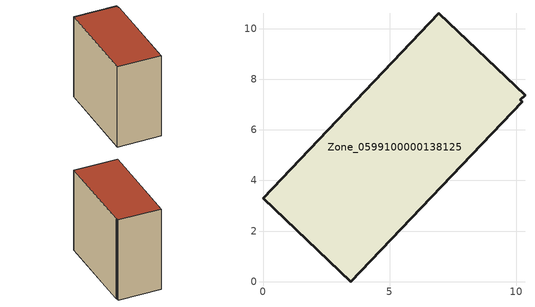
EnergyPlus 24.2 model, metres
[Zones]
Zone_0599100000138125
 floor ground (C_G): 10.35,7.37 10.16,7.18 10.24,7.11 3.46,0 0,3.3 6.95,10.6 z1.95
 wall outside (C_F): 10.35,7.37 6.95,10.6 0,3.3 3.46,0 10.24,7.11 10.16,7.18 10.35,7.37 z1.95:11.34
 roof outside (C_R): 10.16,7.18 10.35,7.37 6.95,10.6 0,3.3 3.46,0 10.24,7.11 z11.34
[BUILDING]
Pand.0599100000138125: North Axis=0; Terrain=City; Loads Convergence Tolerance Value=0.04; Temperature Convergence Tolerance Value=0.4; Solar Distribution=FullExterior; Maximum Number of Warmup Days=25; Minimum Number of Warmup Days=1
[Site:Location]
Rotterdam.The.Hague.AP_ZH_NLD Design_Conditions: Latitude=51.96; Longitude=4.45; Time Zone=1; Elevation=-4.5
[SITE:GROUNDTEMPERATURE:BUILDINGSURFACE]
18, 18, 18, 18, 18, 18, 18, 18, 18, 18, 18, 18
[MATERIAL] Thermal Absorptance=0.9; Solar Absorptance=0.7; Visible Absorptance=0.7
Name | Roughness | Thickness | Conductivity | Density | Specific Heat
G.TI.1992-2005 | MediumSmooth | 0.15 | 0.06 | 540 | 1210
F.TI.1992-2005 | Rough | 0.3 | 0.12 | 1920 | 840
R.TI.1992-2005 | MediumRough | 0.2 | 0.08 | 1500 | 1000
[CONSTRUCTION]
C_G: G.TI.1992-2005
C_F: F.TI.1992-2005
C_R: R.TI.1992-2005
[ZONE]
Zone_0599100000138125: Type=1; Multiplier=1; Ceiling Height=Autocalculate; Volume=Autocalculate; Floor Area=autocalculate; Part of Total Floor Area=Yes
[ZONEINFILTRATION:DESIGNFLOWRATE]
Infil_Zone_0599100000138125: Zone or ZoneList or Space or SpaceList=Zone_0599100000138125; Schedule=AlwaysOn; Design Flow Rate Calculation Method=Flow/Area; Flow Rate per Floor Area=0.0015; Constant Term Coefficient=1; Temperature Term Coefficient=0; Velocity Term Coefficient=0; Velocity Squared Term Coefficient=0
[HVACTEMPLATE:ZONE:IDEALLOADSAIRSYSTEM]
Zone_0599100000138125: Maximum Heating Supply Air Temperature=50; Minimum Cooling Supply Air Temperature=13; Maximum Heating Supply Air Humidity Ratio=0.0156; Minimum Cooling Supply Air Humidity Ratio=0.0077; Heating Limit=NoLimit; Cooling Limit=NoLimit; Dehumidification Control Type=ConstantSensibleHeatRatio; Cooling Sensible Heat Ratio=0.7; Dehumidification Setpoint=60; Humidification Control Type=None; Humidification Setpoint=30; Outdoor Air Method=None; Outdoor Air Flow Rate per Person=0.00944; Outdoor Air Flow Rate per Zone Floor Area=0; Outdoor Air Flow Rate per Zone=0; Demand Controlled Ventilation Type=None; Outdoor Air Economizer Type=NoEconomizer; Heat Recovery Type=None; Sensible Heat Recovery Effectiveness=0.7; Latent Heat Recovery Effectiveness=0.65
[ZONECONTROL:THERMOSTAT]
ThermostatControl_Zone_0599100000138125: Zone or ZoneList=Zone_0599100000138125; Control Type Schedule=DualSetpointControlType; Control 1=Thermostat_Zone_0599100000138125; Temperature Difference Between Cutout And Setpoint=0
[THERMOSTATSETPOINT:DUALSETPOINT]
Thermostat_Zone_0599100000138125: Heating Setpoint Temperature Schedule=HeatingSetpoint_Zone_0599100000138125; Cooling Setpoint Temperature Schedule=CoolingSetpoint_Zone_0599100000138125
[SCHEDULE:COMPACT]
HeatingSetpoint_Zone_0599100000138125: Through: 12/31, For: AllDays, Until: 24:00, 21
CoolingSetpoint_Zone_0599100000138125: Through: 12/31, For: AllDays, Until: 24:00, 24
DualSetpointControlType: Through: 12/31, For: AllDays, Until: 24:00, 4
AlwaysOn: Through: 12/31, For: AllDays, Until: 24:00, 1
